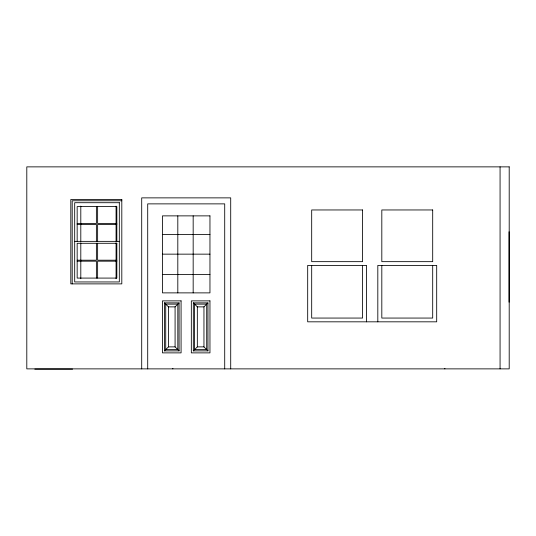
<?xml version="1.0" encoding="UTF-8"?>
<svg xmlns="http://www.w3.org/2000/svg" width="536" height="536" viewBox="0 0 536 536"><rect width="100%" height="100%" fill="white"/><g stroke="black" fill="none" stroke-linecap="round" stroke-linejoin="round"><path stroke-width="0.8" d="M179.084 350.879L175.084 346.879L175.084 306.873L179.084 302.874L164.458 302.874L164.458 350.879L179.084 350.879L179.084 302.874M207.961 350.879L203.955 346.879L203.955 306.873L207.961 302.874L193.335 302.874L193.335 350.879L207.961 350.879L207.961 302.874M164.458 350.879L168.458 346.879L168.458 306.873L164.458 302.874M193.335 350.879L197.335 346.879L197.335 306.873L193.335 302.874M121.806 200.772L72.206 200.772L72.206 283.879M77.164 223.485L96.386 223.485L96.386 206.574M116.841 223.485L97.626 223.485L97.626 206.574M77.164 224.45L96.386 224.45L96.386 241.361M116.841 224.45L97.626 224.45L97.626 241.361M162.455 234.527L209.958 234.527M74.685 241.361L119.327 241.361M162.455 254.151L209.958 254.151M77.164 260.201L96.386 260.201L96.386 243.29M116.841 260.201L97.626 260.201L97.626 243.29M77.164 261.173L96.386 261.173L96.386 278.084M116.841 261.173L97.626 261.173L97.626 278.084M162.455 274.512L209.958 274.512M168.458 306.873L175.084 306.873M197.335 306.873L203.955 306.873M168.458 346.879L175.084 346.879M197.335 346.879L203.955 346.879M34.8 369.13L72.594 369.13M509.073 231.787L509.073 302.177M500.068 166.87L500.068 368.875M444.847 368.379L444.847 368.875M432.693 265.421L432.693 318.062L381.813 318.062L381.813 265.421M377.813 321.821L377.813 265.421L436.693 265.421L436.693 321.821L307.684 321.821L307.684 265.421L366.564 265.421L366.564 321.821M362.564 265.421L362.564 318.062L311.684 318.062L311.684 265.421M230.708 368.875L230.708 197.871L141.705 197.871L141.705 368.875M224.711 368.875L224.711 203.874L147.708 203.874L147.708 368.875M193.168 215.874L193.168 292.877M177.811 215.874L177.811 292.877M172.84 368.379L172.84 368.875M116.841 241.361L116.841 206.574L77.164 206.574L77.164 241.361M116.064 206.105L116.064 241.167M116.064 242.835L116.064 278.727M80.802 206.105L80.802 241.167M80.802 242.835L80.802 278.727M509.2 166.87L26.8 166.87L26.8 368.875L509.2 368.875L509.2 166.87M121.806 199.493L70.806 199.493L70.806 283.879L121.806 283.879L121.806 199.493M119.327 202.709L74.685 202.709L74.685 281.949L119.327 281.949L119.327 202.709M362.564 209.958L311.684 209.958L311.684 261.655L362.564 261.655L362.564 209.958M432.693 209.958L381.813 209.958L381.813 261.655L432.693 261.655L432.693 209.958M209.958 215.874L162.455 215.874L162.455 292.877L209.958 292.877L209.958 215.874M116.841 243.29L77.164 243.29L77.164 278.084L116.841 278.084L116.841 243.29M181.081 300.877L162.455 300.877L162.455 352.876L181.081 352.876L181.081 300.877M209.958 300.877L191.332 300.877L191.332 352.876L209.958 352.876L209.958 300.877M177.825 304.133L165.718 304.133L165.718 349.619L177.825 349.619L177.825 304.133M206.702 304.133L194.588 304.133L194.588 349.619L206.702 349.619L206.702 304.133"/></g></svg>
